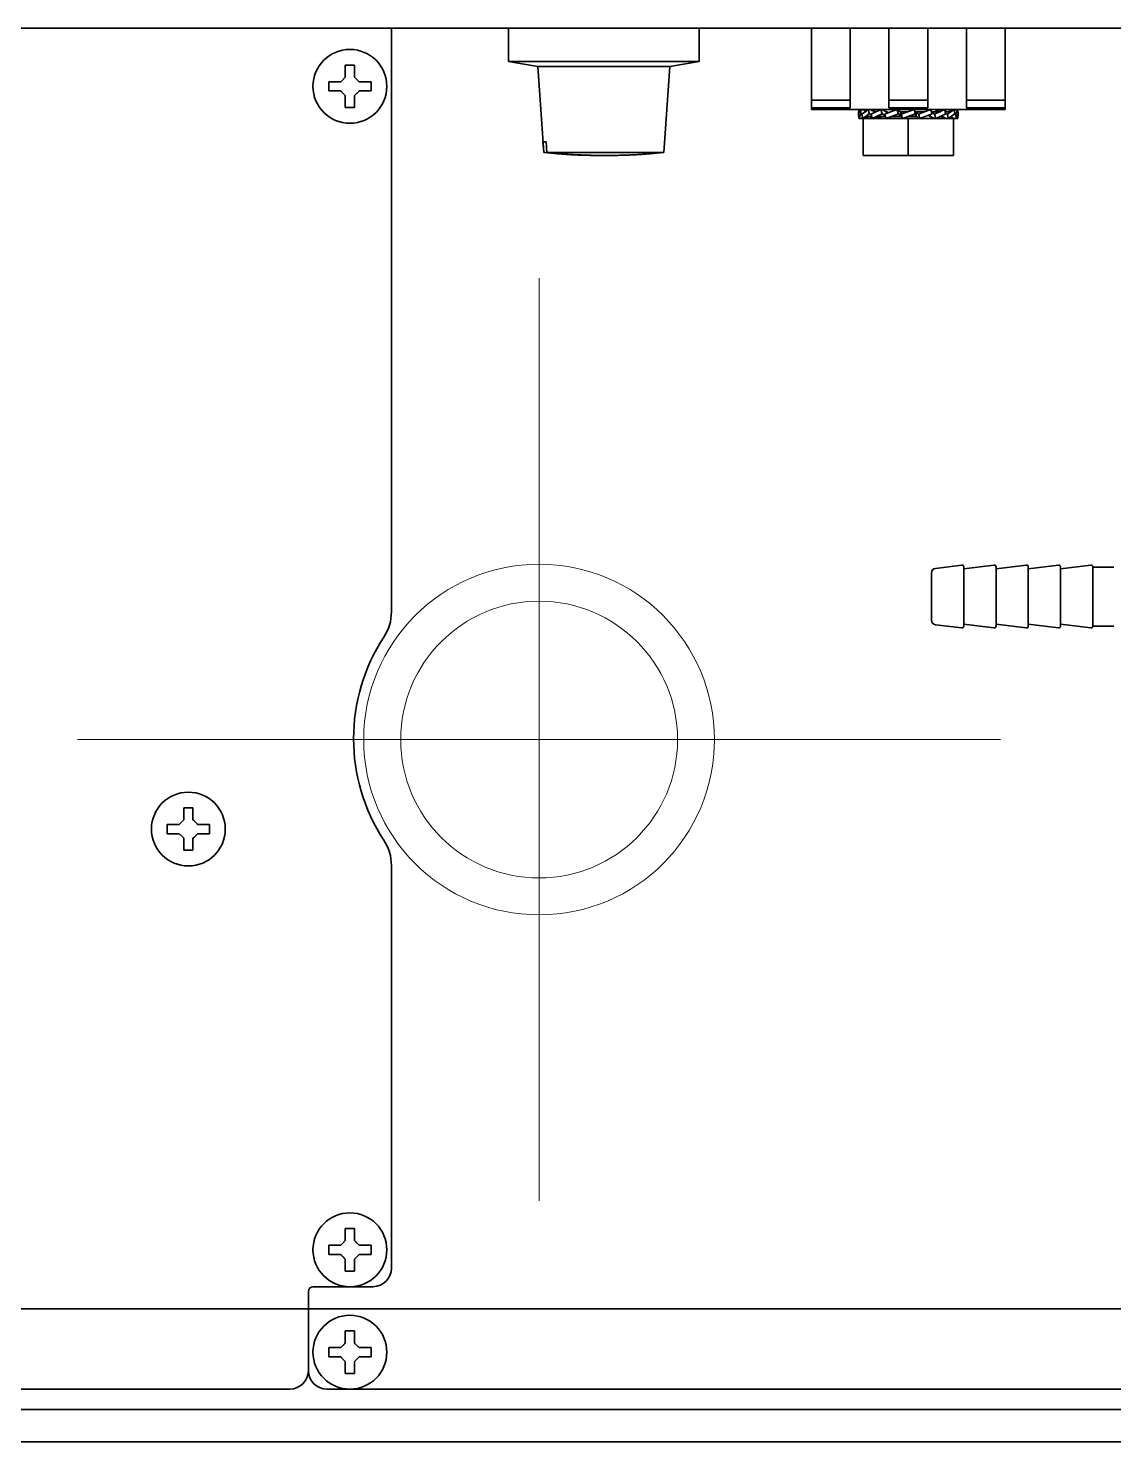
# Model space of a CAD drawing. Extents: x 6569 to 10251, y -294 to 3435.
# Drawn here: x 6787.3 to 6904.9, y 1270.8 to 1424 of the extents above; entities that cross this region are included whole.
import ezdxf

# ---------------------------------------------------------------- set-up
doc = ezdxf.new("R2010")
doc.units = 0
doc.header["$LTSCALE"] = 5
doc.layers.get('0').update_dxf_attribs({"linetype": 'CONTINUOUS', "lineweight": 0})
doc.layers.add('1', color=7, linetype='CONTINUOUS', true_color=0xffffff)

msp = doc.modelspace()

# ---------------------------------------------------------------- linework, layer by layer
at = {"color": 6}
for p, q in [((6842.66, 1396.93), (6842.66, 1296.93)), ((6792.66, 1346.93), (6892.66, 1346.93))]:
    msp.add_line(p, q, dxfattribs=at)
at = {"color": 7, "linetype": 'Continuous'}
for radius, start, end in [(19, 0, 180), (15, 0, 180), (19, 180, 0), (15, 180, 0)]:
    msp.add_arc((6842.66, 1346.93), radius, start, end, dxfattribs=at)
at = {"layer": '1', "color": 7, "linetype": 'Continuous', "lineweight": 35}
for p, q in [((6591.56, 1424.03), (7083.76, 1424.03)), ((6826.66, 1423.83), (6826.66, 1424.03)), ((6826.66, 1423.83), (6826.66, 1360.77)), ((6839.33, 1424.03), (6839.33, 1420.43)), ((6859.99, 1420.43), (6859.99, 1424.03)), ((6872.16, 1420.73), (6872.16, 1424.03)), ((6876.36, 1424.03), (6876.36, 1420.73)), ((6880.56, 1420.73), (6880.56, 1424.03)), ((6884.76, 1424.03), (6884.76, 1420.73)), ((6888.96, 1420.73), (6888.96, 1424.03)), ((6893.16, 1424.03), (6893.16, 1420.73)), ((6839.33, 1420.43), (6859.99, 1420.43)), ((6839.33, 1420.43), (6842.51, 1419.87)), ((6856.81, 1419.87), (6859.99, 1420.43)), ((6872.16, 1416.23), (6872.16, 1420.73)), ((6876.36, 1416.23), (6876.36, 1420.73)), ((6880.56, 1420.73), (6880.56, 1416.23)), ((6884.76, 1416.23), (6884.76, 1420.73)), ((6888.96, 1420.73), (6888.96, 1416.23)), ((6893.16, 1420.73), (6893.16, 1416.23)), ((6842.51, 1419.87), (6843.16, 1410.57)), ((6842.62, 1419.87), (6842.51, 1419.87)), ((6856.81, 1419.87), (6842.62, 1419.87)), ((6856.16, 1410.57), (6856.81, 1419.87)), ((6819.86, 1417.73), (6819.86, 1418.23)), ((6819.86, 1417.23), (6819.86, 1417.73)), ((6824.46, 1418.23), (6824.46, 1417.73)), ((6824.46, 1417.73), (6824.46, 1417.23)), ((6872.16, 1416.23), (6876.36, 1416.23)), ((6872.16, 1415.42), (6872.16, 1416.23)), ((6876.36, 1416.23), (6876.36, 1415.42)), ((6880.56, 1415.42), (6880.56, 1416.23)), ((6880.56, 1416.23), (6884.76, 1416.23)), ((6884.76, 1416.23), (6884.76, 1415.42)), ((6888.96, 1415.42), (6888.96, 1416.23)), ((6888.96, 1416.23), (6893.16, 1416.23)), ((6893.16, 1416.23), (6893.16, 1415.42)), ((6876.36, 1415.42), (6872.16, 1415.42)), ((6872.16, 1415.23), (6872.16, 1415.42)), ((6872.16, 1415.23), (6893.16, 1415.23)), ((6877.29, 1415.22), (6877.26, 1414.75)), ((6877.26, 1414.7), (6877.5, 1415.22)), ((6877.27, 1414.73), (6877.26, 1414.75)), ((6877.29, 1414.23), (6877.26, 1414.7)), ((6877.29, 1414.23), (6877.53, 1414.75)), ((6877.5, 1415.22), (6877.53, 1414.75)), ((6877.64, 1414.7), (6878.34, 1415.22)), ((6877.72, 1414.23), (6877.64, 1414.7)), ((6877.72, 1414.23), (6878.43, 1414.75)), ((6877.77, 1414.23), (6882.66, 1414.23)), ((6877.77, 1414.23), (6877.77, 1410.23)), ((6878.34, 1414.23), (6878.14, 1414.38)), ((6878.34, 1415.22), (6878.43, 1414.75)), ((6878.62, 1414.7), (6879.7, 1415.22)), ((6878.75, 1414.23), (6878.62, 1414.7)), ((6878.75, 1415.22), (6878.72, 1415.12)), ((6878.75, 1414.23), (6879.83, 1414.75)), ((6879.09, 1414.98), (6879.13, 1414.98)), ((6879.09, 1414.93), (6879.09, 1414.98)), ((6879.13, 1414.98), (6879.15, 1414.98)), ((6879.13, 1414.98), (6879.13, 1414.94)), ((6879.15, 1414.98), (6879.17, 1414.98)), ((6879.15, 1414.98), (6879.15, 1414.96)), ((6879.66, 1414.25), (6879.19, 1414.48)), ((6879.66, 1415.23), (6879.66, 1415.2)), ((6879.66, 1414.48), (6879.66, 1414.23)), ((6879.7, 1415.22), (6879.83, 1414.75)), ((6880.09, 1414.7), (6881.42, 1415.22)), ((6880.25, 1414.23), (6880.09, 1414.7)), ((6880.25, 1414.23), (6881.58, 1414.75)), ((6880.31, 1414.79), (6880.31, 1414.98)), ((6880.31, 1414.98), (6880.35, 1414.98)), ((6880.35, 1414.98), (6880.39, 1414.98)), ((6880.35, 1414.98), (6880.35, 1414.81)), ((6880.39, 1414.98), (6880.4, 1414.98)), ((6880.39, 1414.98), (6880.39, 1414.82)), ((6884.76, 1415.42), (6880.56, 1415.42)), ((6881.42, 1415.22), (6881.58, 1414.75)), ((6881.81, 1414.98), (6881.86, 1414.98)), ((6881.81, 1414.48), (6881.81, 1414.98)), ((6881.86, 1414.48), (6881.81, 1414.48)), ((6881.86, 1414.98), (6881.91, 1414.98)), ((6881.86, 1414.48), (6881.86, 1414.98)), ((6881.86, 1414.48), (6881.91, 1414.48)), ((6881.87, 1414.7), (6883.28, 1415.22)), ((6882.04, 1414.23), (6881.87, 1414.7)), ((6881.91, 1414.98), (6881.91, 1414.98)), ((6881.91, 1414.61), (6881.91, 1414.48)), ((6881.96, 1414.47), (6881.96, 1414.47)), ((6882.04, 1414.23), (6883.45, 1414.75)), ((6882.66, 1414.23), (6887.56, 1414.23)), ((6882.66, 1414.23), (6882.66, 1410.23)), ((6883.28, 1415.22), (6883.45, 1414.75)), ((6883.37, 1414.98), (6883.37, 1414.98)), ((6883.42, 1414.84), (6883.42, 1414.98)), ((6883.42, 1414.98), (6883.47, 1414.98)), ((6883.42, 1414.48), (6883.42, 1414.53)), ((6883.42, 1414.48), (6883.42, 1414.48)), ((6883.47, 1414.48), (6883.42, 1414.48)), ((6883.47, 1414.98), (6883.51, 1414.98)), ((6883.47, 1414.98), (6883.47, 1414.48)), ((6883.51, 1414.48), (6883.47, 1414.48)), ((6883.51, 1414.98), (6883.51, 1414.48)), ((6883.75, 1414.7), (6885.08, 1415.22)), ((6883.91, 1414.23), (6883.75, 1414.7)), ((6883.91, 1414.23), (6885.24, 1414.75)), ((6884.94, 1414.48), (6884.93, 1414.48)), ((6884.94, 1414.48), (6884.94, 1414.63)), ((6884.97, 1414.48), (6884.94, 1414.48)), ((6884.97, 1414.65), (6884.97, 1414.48)), ((6885.02, 1414.48), (6884.97, 1414.48)), ((6885.02, 1414.66), (6885.02, 1414.48)), ((6885.08, 1415.22), (6885.24, 1414.75)), ((6885.5, 1414.7), (6886.58, 1415.22)), ((6885.63, 1414.23), (6885.5, 1414.7)), ((6885.63, 1414.23), (6886.71, 1414.75)), ((6885.66, 1414.98), (6885.66, 1415.23)), ((6886.14, 1414.98), (6885.66, 1415.2)), ((6885.66, 1414.23), (6885.66, 1414.25)), ((6886.18, 1414.48), (6886.16, 1414.48)), ((6886.18, 1414.48), (6886.18, 1414.5)), ((6886.2, 1414.48), (6886.18, 1414.48)), ((6886.2, 1414.51), (6886.2, 1414.48)), ((6886.24, 1414.48), (6886.2, 1414.48)), ((6886.24, 1414.53), (6886.24, 1414.48)), ((6886.58, 1415.22), (6886.71, 1414.75)), ((6886.58, 1414.23), (6886.6, 1414.33)), ((6886.9, 1414.7), (6887.61, 1415.22)), ((6886.99, 1414.23), (6886.9, 1414.7)), ((6887.19, 1415.07), (6886.99, 1415.22)), ((6886.99, 1414.23), (6887.69, 1414.75)), ((6887.56, 1410.23), (6887.56, 1414.23)), ((6887.61, 1415.22), (6887.69, 1414.75)), ((6887.8, 1414.7), (6888.04, 1415.22)), ((6887.83, 1414.23), (6887.8, 1414.7)), ((6887.83, 1414.23), (6888.07, 1414.75)), ((6888.04, 1415.22), (6888.07, 1414.75)), ((6888.04, 1414.23), (6888.07, 1414.7)), ((6888.07, 1414.7), (6888.06, 1414.73)), ((6893.16, 1415.42), (6888.96, 1415.42)), ((6893.16, 1415.42), (6893.16, 1415.23)), ((6843.08, 1411.73), (6843.17, 1410.57)), ((6843.43, 1411.73), (6843.08, 1411.73)), ((6843.51, 1410.57), (6843.43, 1411.73)), ((6843.17, 1410.57), (6843.16, 1410.57)), ((6856.16, 1410.57), (6843.51, 1410.57)), ((6882.66, 1410.23), (6877.77, 1410.23)), ((6887.56, 1410.23), (6882.66, 1410.23)), ((6888.44, 1365.82), (6885.6, 1365.48)), ((6891.94, 1365.82), (6888.66, 1365.43)), ((6888.66, 1362.43), (6888.66, 1365.63)), ((6895.44, 1365.82), (6892.16, 1365.43)), ((6892.16, 1362.43), (6892.16, 1365.63)), ((6898.94, 1365.82), (6895.66, 1365.43)), ((6895.66, 1362.43), (6895.66, 1365.63)), ((6902.44, 1365.82), (6899.16, 1365.43)), ((6899.16, 1362.43), (6899.16, 1365.63)), ((6904.91, 1365.63), (6902.66, 1365.63)), ((6902.66, 1365.63), (6902.66, 1359.23)), ((6885.16, 1359.87), (6885.16, 1364.98)), ((6888.66, 1359.23), (6888.66, 1362.43)), ((6892.16, 1359.23), (6892.16, 1362.43)), ((6895.66, 1359.23), (6895.66, 1362.43)), ((6899.16, 1359.23), (6899.16, 1362.43)), ((6885.6, 1359.37), (6888.44, 1359.03)), ((6888.66, 1359.43), (6891.94, 1359.03)), ((6892.16, 1359.43), (6895.44, 1359.03)), ((6895.66, 1359.43), (6898.94, 1359.03)), ((6899.16, 1359.43), (6902.44, 1359.03)), ((6902.66, 1359.23), (6904.91, 1359.23)), ((6802.36, 1337.23), (6802.36, 1337.73)), ((6806.96, 1337.73), (6806.96, 1337.23)), ((6802.36, 1336.73), (6802.36, 1337.23)), ((6806.96, 1337.23), (6806.96, 1336.73)), ((6826.66, 1333.28), (6826.66, 1289.63)), ((6819.86, 1291.63), (6819.86, 1292.13)), ((6819.86, 1291.13), (6819.86, 1291.63)), ((6824.46, 1292.13), (6824.46, 1291.63)), ((6824.46, 1291.63), (6824.46, 1291.13)), ((6817.66, 1287.03), (6817.66, 1287.13)), ((6817.66, 1285.23), (6817.66, 1287.03)), ((6824.66, 1287.63), (6818.16, 1287.63)), ((6591.46, 1285.23), (6817.66, 1285.23)), ((6817.66, 1285.23), (6817.66, 1284.23)), ((6817.66, 1285.23), (6937.37, 1285.23)), ((6817.66, 1278.53), (6817.66, 1284.23)), ((6819.86, 1280.53), (6819.86, 1281.03)), ((6824.46, 1281.03), (6824.46, 1280.53)), ((6819.86, 1280.03), (6819.86, 1280.53)), ((6824.46, 1280.53), (6824.46, 1280.03)), ((6815.66, 1276.53), (6593.46, 1276.53)), ((7033.66, 1276.53), (6819.66, 1276.53)), ((6572.16, 1274.33), (7039.41, 1274.33)), ((7087.06, 1270.83), (6588.77, 1270.83))]:
    msp.add_line(p, q, dxfattribs=at)
for centre in [(6822.16, 1417.73), (6804.66, 1337.23), (6822.16, 1291.63), (6822.16, 1280.53)]:
    msp.add_circle(centre, 4, dxfattribs=at)
for centre, radius, start, end in [((6885.66, 1364.98), 0.5, 96.9365, 180), ((6888.46, 1365.63), 0.2, 0, 96.9365), ((6891.96, 1365.63), 0.2, 0, 96.9365), ((6895.46, 1365.63), 0.2, 0, 96.9365), ((6898.96, 1365.63), 0.2, 0, 96.9365), ((6902.46, 1365.63), 0.2, 0, 96.9365), ((6821.66, 1360.77), 5, 326.7884, 0), ((6885.66, 1359.87), 0.5, 180, 263.0635), ((6888.46, 1359.23), 0.2, 263.0635, 0), ((6891.96, 1359.23), 0.2, 263.0635, 0), ((6895.46, 1359.23), 0.2, 263.0635, 0), ((6898.96, 1359.23), 0.2, 263.0635, 0), ((6902.46, 1359.23), 0.2, 263.0635, 0), ((6842.66, 1347.03), 20.1, 146.7884, 213.2116), ((6821.66, 1333.28), 5, 0, 33.2116), ((6824.66, 1289.63), 2, 270, 0), ((6818.16, 1287.13), 0.5, 90, 180), ((6815.66, 1278.53), 2, 270, 0), ((6819.66, 1278.53), 2, 180, 270)]:
    msp.add_arc(centre, radius, start, end, dxfattribs=at)
for points, degree in [([(6821.16, 1418.23), (6821.19, 1418.25), (6821.24, 1418.3), (6821.31, 1418.37), (6821.38, 1418.44), (6821.45, 1418.51), (6821.52, 1418.58), (6821.59, 1418.65), (6821.64, 1418.7), (6821.66, 1418.73)], 3), ([(6821.66, 1418.73), (6821.66, 1418.78), (6821.66, 1418.89), (6821.66, 1419.05), (6821.66, 1419.21), (6821.66, 1419.36), (6821.66, 1419.52), (6821.66, 1419.67), (6821.66, 1419.84), (6821.66, 1419.96), (6821.66, 1420.03)], 3), ([(6821.66, 1420.03), (6821.83, 1420.03), (6822.16, 1420.03), (6822.5, 1420.03), (6822.66, 1420.03)], 3), ([(6822.66, 1418.73), (6822.69, 1418.7), (6822.74, 1418.65), (6822.82, 1418.58), (6822.89, 1418.5), (6822.96, 1418.43), (6823.03, 1418.36), (6823.1, 1418.3), (6823.14, 1418.25), (6823.16, 1418.23)], 3), ([(6821.16, 1417.23), (6821.11, 1417.23), (6821, 1417.23), (6820.84, 1417.23), (6820.68, 1417.23), (6820.53, 1417.23), (6820.37, 1417.23), (6820.22, 1417.23), (6820.05, 1417.23), (6819.93, 1417.23), (6819.86, 1417.23)], 3), ([(6821.66, 1416.73), (6821.64, 1416.75), (6821.59, 1416.8), (6821.51, 1416.88), (6821.44, 1416.95), (6821.37, 1417.02), (6821.3, 1417.09), (6821.23, 1417.16), (6821.19, 1417.2), (6821.16, 1417.23)], 3), ([(6823.16, 1417.23), (6823.14, 1417.2), (6823.09, 1417.15), (6823.02, 1417.08), (6822.95, 1417.01), (6822.88, 1416.94), (6822.81, 1416.87), (6822.74, 1416.8), (6822.69, 1416.75), (6822.66, 1416.73)], 3), ([(6823.16, 1418.23), (6823.22, 1418.23), (6823.33, 1418.23), (6823.49, 1418.23), (6823.65, 1418.23), (6823.8, 1418.23), (6823.95, 1418.23), (6824.11, 1418.23), (6824.28, 1418.23), (6824.4, 1418.23), (6824.46, 1418.23)], 3), ([(6822.66, 1416.73), (6822.66, 1416.67), (6822.66, 1416.56), (6822.66, 1416.4), (6822.66, 1416.24), (6822.66, 1416.09), (6822.66, 1415.94), (6822.66, 1415.78), (6822.66, 1415.61), (6822.66, 1415.49), (6822.66, 1415.43)], 3), ([(6822.66, 1415.43), (6822.5, 1415.43), (6822.16, 1415.43), (6821.83, 1415.43), (6821.66, 1415.43)], 3), ([(6881.81, 1414.48), (6881.5, 1414.48), (6881.19, 1414.48), (6880.88, 1414.48)], 3), ([(6881.91, 1414.48), (6881.91, 1414.52), (6881.91, 1414.55), (6881.91, 1414.59)], 3), ([(6881.93, 1414.98), (6882.16, 1414.98), (6882.39, 1414.98), (6882.62, 1414.98)], 3), ([(6881.93, 1414.55), (6881.93, 1414.51), (6881.93, 1414.45)], 2), ([(6883.4, 1414.48), (6883.17, 1414.48), (6882.94, 1414.48), (6882.71, 1414.48)], 3), ([(6883.4, 1414.9), (6883.39, 1414.95), (6883.4, 1415.01)], 2), ([(6883.41, 1414.98), (6883.41, 1414.94), (6883.41, 1414.9), (6883.41, 1414.86)], 3), ([(6883.53, 1414.98), (6883.84, 1414.98), (6884.14, 1414.98), (6884.45, 1414.98)], 3), ([(6856.16, 1410.57), (6855.9, 1410.54), (6855.39, 1410.49), (6854.69, 1410.43), (6854.05, 1410.38), (6853.46, 1410.34), (6852.91, 1410.31), (6852.41, 1410.29), (6851.96, 1410.27), (6851.55, 1410.26), (6851.18, 1410.25), (6850.85, 1410.24), (6850.57, 1410.24), (6850.32, 1410.23), (6850.08, 1410.23), (6849.84, 1410.23), (6849.59, 1410.23), (6849.36, 1410.23), (6849.11, 1410.24), (6848.82, 1410.24), (6848.49, 1410.25), (6848.13, 1410.26), (6847.71, 1410.27), (6847.26, 1410.29), (6846.76, 1410.31), (6846.22, 1410.34), (6845.63, 1410.38), (6844.98, 1410.43), (6844.28, 1410.49), (6843.78, 1410.54), (6843.51, 1410.57)], 3), ([(6804.16, 1338.23), (6804.16, 1338.28), (6804.16, 1338.39), (6804.16, 1338.55), (6804.16, 1338.71), (6804.16, 1338.86), (6804.16, 1339.02), (6804.16, 1339.17), (6804.16, 1339.34), (6804.16, 1339.46), (6804.16, 1339.53)], 3), ([(6804.16, 1339.53), (6804.33, 1339.53), (6804.66, 1339.53), (6805, 1339.53), (6805.16, 1339.53)], 3), ([(6803.66, 1337.73), (6803.69, 1337.75), (6803.74, 1337.8), (6803.81, 1337.87), (6803.88, 1337.94), (6803.95, 1338.01), (6804.02, 1338.08), (6804.09, 1338.15), (6804.14, 1338.2), (6804.16, 1338.23)], 3), ([(6805.16, 1338.23), (6805.19, 1338.2), (6805.24, 1338.15), (6805.32, 1338.08), (6805.39, 1338), (6805.46, 1337.93), (6805.53, 1337.86), (6805.6, 1337.8), (6805.64, 1337.75), (6805.66, 1337.73)], 3), ([(6805.66, 1337.73), (6805.72, 1337.73), (6805.83, 1337.73), (6805.99, 1337.73), (6806.15, 1337.73), (6806.3, 1337.73), (6806.45, 1337.73), (6806.61, 1337.73), (6806.78, 1337.73), (6806.9, 1337.73), (6806.96, 1337.73)], 3), ([(6803.66, 1336.73), (6803.61, 1336.73), (6803.5, 1336.73), (6803.34, 1336.73), (6803.18, 1336.73), (6803.03, 1336.73), (6802.87, 1336.73), (6802.72, 1336.73), (6802.55, 1336.73), (6802.43, 1336.73), (6802.36, 1336.73)], 3), ([(6804.16, 1336.23), (6804.14, 1336.25), (6804.09, 1336.3), (6804.01, 1336.38), (6803.94, 1336.45), (6803.87, 1336.52), (6803.8, 1336.59), (6803.73, 1336.66), (6803.69, 1336.7), (6803.66, 1336.73)], 3), ([(6805.66, 1336.73), (6805.64, 1336.7), (6805.59, 1336.65), (6805.52, 1336.58), (6805.45, 1336.51), (6805.38, 1336.44), (6805.31, 1336.37), (6805.24, 1336.3), (6805.19, 1336.25), (6805.16, 1336.23)], 3), ([(6805.16, 1336.23), (6805.16, 1336.17), (6805.16, 1336.06), (6805.16, 1335.9), (6805.16, 1335.74), (6805.16, 1335.59), (6805.16, 1335.44), (6805.16, 1335.28), (6805.16, 1335.11), (6805.16, 1334.99), (6805.16, 1334.93)], 3), ([(6805.16, 1334.93), (6805, 1334.93), (6804.66, 1334.93), (6804.33, 1334.93), (6804.16, 1334.93)], 3), ([(6821.66, 1292.63), (6821.66, 1292.68), (6821.66, 1292.79), (6821.66, 1292.95), (6821.66, 1293.11), (6821.66, 1293.26), (6821.66, 1293.42), (6821.66, 1293.57), (6821.66, 1293.74), (6821.66, 1293.86), (6821.66, 1293.93)], 3), ([(6821.66, 1293.93), (6821.83, 1293.93), (6822.16, 1293.93), (6822.5, 1293.93), (6822.66, 1293.93)], 3), ([(6821.16, 1292.13), (6821.19, 1292.15), (6821.24, 1292.2), (6821.31, 1292.27), (6821.38, 1292.34), (6821.45, 1292.41), (6821.52, 1292.48), (6821.59, 1292.55), (6821.64, 1292.6), (6821.66, 1292.63)], 3), ([(6822.66, 1292.63), (6822.69, 1292.6), (6822.74, 1292.55), (6822.82, 1292.48), (6822.89, 1292.4), (6822.96, 1292.33), (6823.03, 1292.26), (6823.1, 1292.2), (6823.14, 1292.15), (6823.16, 1292.13)], 3), ([(6823.16, 1292.13), (6823.22, 1292.13), (6823.33, 1292.13), (6823.49, 1292.13), (6823.65, 1292.13), (6823.8, 1292.13), (6823.95, 1292.13), (6824.11, 1292.13), (6824.28, 1292.13), (6824.4, 1292.13), (6824.46, 1292.13)], 3), ([(6821.16, 1291.13), (6821.11, 1291.13), (6821, 1291.13), (6820.84, 1291.13), (6820.68, 1291.13), (6820.53, 1291.13), (6820.37, 1291.13), (6820.22, 1291.13), (6820.05, 1291.13), (6819.93, 1291.13), (6819.86, 1291.13)], 3), ([(6821.66, 1290.63), (6821.64, 1290.65), (6821.59, 1290.7), (6821.51, 1290.78), (6821.44, 1290.85), (6821.37, 1290.92), (6821.3, 1290.99), (6821.23, 1291.06), (6821.19, 1291.1), (6821.16, 1291.13)], 3), ([(6823.16, 1291.13), (6823.14, 1291.1), (6823.09, 1291.05), (6823.02, 1290.98), (6822.95, 1290.91), (6822.88, 1290.84), (6822.81, 1290.77), (6822.74, 1290.7), (6822.69, 1290.65), (6822.66, 1290.63)], 3), ([(6822.66, 1290.63), (6822.66, 1290.57), (6822.66, 1290.46), (6822.66, 1290.3), (6822.66, 1290.14), (6822.66, 1289.99), (6822.66, 1289.84), (6822.66, 1289.68), (6822.66, 1289.51), (6822.66, 1289.39), (6822.66, 1289.33)], 3), ([(6822.66, 1289.33), (6822.5, 1289.33), (6822.16, 1289.33), (6821.83, 1289.33), (6821.66, 1289.33)], 3), ([(6821.66, 1281.53), (6821.66, 1281.58), (6821.66, 1281.69), (6821.66, 1281.85), (6821.66, 1282.01), (6821.66, 1282.16), (6821.66, 1282.32), (6821.66, 1282.47), (6821.66, 1282.64), (6821.66, 1282.76), (6821.66, 1282.83)], 3), ([(6821.66, 1282.83), (6821.83, 1282.83), (6822.16, 1282.83), (6822.5, 1282.83), (6822.66, 1282.83)], 3), ([(6821.16, 1281.03), (6821.19, 1281.05), (6821.24, 1281.1), (6821.31, 1281.17), (6821.38, 1281.24), (6821.45, 1281.31), (6821.52, 1281.38), (6821.59, 1281.45), (6821.64, 1281.5), (6821.66, 1281.53)], 3), ([(6822.66, 1281.53), (6822.69, 1281.5), (6822.74, 1281.45), (6822.82, 1281.38), (6822.89, 1281.3), (6822.96, 1281.23), (6823.03, 1281.16), (6823.1, 1281.1), (6823.14, 1281.05), (6823.16, 1281.03)], 3), ([(6823.16, 1281.03), (6823.22, 1281.03), (6823.33, 1281.03), (6823.49, 1281.03), (6823.65, 1281.03), (6823.8, 1281.03), (6823.95, 1281.03), (6824.11, 1281.03), (6824.28, 1281.03), (6824.4, 1281.03), (6824.46, 1281.03)], 3), ([(6821.16, 1280.03), (6821.11, 1280.03), (6821, 1280.03), (6820.84, 1280.03), (6820.68, 1280.03), (6820.53, 1280.03), (6820.37, 1280.03), (6820.22, 1280.03), (6820.05, 1280.03), (6819.93, 1280.03), (6819.86, 1280.03)], 3), ([(6821.66, 1279.53), (6821.64, 1279.55), (6821.59, 1279.6), (6821.51, 1279.68), (6821.44, 1279.75), (6821.37, 1279.82), (6821.3, 1279.89), (6821.23, 1279.96), (6821.19, 1280), (6821.16, 1280.03)], 3), ([(6823.16, 1280.03), (6823.14, 1280), (6823.09, 1279.95), (6823.02, 1279.88), (6822.95, 1279.81), (6822.88, 1279.74), (6822.81, 1279.67), (6822.74, 1279.6), (6822.69, 1279.55), (6822.66, 1279.53)], 3), ([(6822.66, 1279.53), (6822.66, 1279.47), (6822.66, 1279.36), (6822.66, 1279.2), (6822.66, 1279.04), (6822.66, 1278.89), (6822.66, 1278.74), (6822.66, 1278.58), (6822.66, 1278.41), (6822.66, 1278.29), (6822.66, 1278.23)], 3), ([(6822.66, 1278.23), (6822.5, 1278.23), (6822.16, 1278.23), (6821.83, 1278.23), (6821.66, 1278.23)], 3)]:
    msp.add_open_spline(points, degree=degree, dxfattribs=at)
for points, knots in [([(6822.66, 1420.03), (6822.66, 1419.82), (6822.66, 1419.61), (6822.66, 1419.29), (6822.66, 1419.18), (6822.66, 1418.95), (6822.66, 1418.84), (6822.66, 1418.73)], [0, 0, 0, 0, 0.5, 0.5, 0.75, 0.75, 1, 1, 1, 1]), ([(6819.86, 1418.23), (6820.07, 1418.23), (6820.28, 1418.23), (6820.6, 1418.23), (6820.71, 1418.23), (6820.94, 1418.23), (6821.05, 1418.23), (6821.16, 1418.23)], [0, 0, 0, 0, 0.5, 0.5, 0.75, 0.75, 1, 1, 1, 1]), ([(6824.46, 1417.23), (6824.26, 1417.23), (6824.05, 1417.23), (6823.73, 1417.23), (6823.62, 1417.23), (6823.39, 1417.23), (6823.28, 1417.23), (6823.16, 1417.23)], [0, 0, 0, 0, 0.5, 0.5, 0.75, 0.75, 1, 1, 1, 1]), ([(6821.66, 1415.43), (6821.66, 1415.63), (6821.66, 1415.84), (6821.66, 1416.16), (6821.66, 1416.27), (6821.66, 1416.5), (6821.66, 1416.61), (6821.66, 1416.73)], [0, 0, 0, 0, 0.5, 0.5, 0.75, 0.75, 1, 1, 1, 1]), ([(6877.29, 1415.22), (6877.34, 1415.22), (6877.41, 1415.21), (6877.47, 1415.2), (6877.49, 1415.19)], [0, 0, 0, 0, 0.71559, 1, 1, 1, 1]), ([(6877.7, 1414.34), (6877.69, 1414.34), (6877.67, 1414.32), (6877.62, 1414.31), (6877.57, 1414.28), (6877.5, 1414.26), (6877.42, 1414.24), (6877.34, 1414.23), (6877.29, 1414.23)], [0, 0, 0, 0, 0.077182, 0.230985, 0.384788, 0.538591, 0.692394, 1, 1, 1, 1]), ([(6877.5, 1415.22), (6877.56, 1415.22), (6877.66, 1415.21), (6877.84, 1415.16), (6877.98, 1415.09), (6878.07, 1415.05), (6878.1, 1415.04)], [0, 0, 0, 0, 0.207283, 0.414565, 0.82913, 1, 1, 1, 1]), ([(6877.72, 1414.26), (6877.7, 1414.26), (6877.63, 1414.24), (6877.56, 1414.23), (6877.5, 1414.23)], [0, 0, 0, 0, 0.306406, 1, 1, 1, 1]), ([(6877.53, 1414.75), (6877.55, 1414.75), (6877.57, 1414.74), (6877.61, 1414.73), (6877.63, 1414.72), (6877.65, 1414.72), (6877.65, 1414.72)], [0, 0, 0, 0, 0.487503, 0.731255, 0.975007, 1, 1, 1, 1]), ([(6877.72, 1415.22), (6877.77, 1415.22), (6877.85, 1415.21), (6877.99, 1415.16), (6878.08, 1415.1), (6878.13, 1415.07), (6878.14, 1415.07)], [0, 0, 0, 0, 0.238843, 0.477686, 0.955371, 1, 1, 1, 1]), ([(6878.34, 1414.48), (6878.33, 1414.48), (6878.32, 1414.47), (6878.29, 1414.46), (6878.26, 1414.45), (6878.23, 1414.44), (6878.18, 1414.41), (6878.12, 1414.38), (6878.06, 1414.34), (6878, 1414.31), (6877.96, 1414.28), (6877.9, 1414.26), (6877.83, 1414.24), (6877.77, 1414.23), (6877.72, 1414.23)], [0, 0, 0, 0, 0.108017, 0.17173, 0.235443, 0.299156, 0.362869, 0.490295, 0.617721, 0.681435, 0.745148, 0.808861, 0.872574, 1, 1, 1, 1]), ([(6878.34, 1415.22), (6878.39, 1415.22), (6878.48, 1415.21), (6878.65, 1415.16), (6878.83, 1415.08), (6878.97, 1415.01), (6879.06, 1414.98), (6879.08, 1414.98), (6879.09, 1414.98)], [0, 0, 0, 0, 0.127488, 0.254976, 0.509951, 0.764927, 0.892415, 1, 1, 1, 1]), ([(6878.72, 1414.33), (6878.72, 1414.33), (6878.7, 1414.32), (6878.66, 1414.31), (6878.6, 1414.28), (6878.54, 1414.26), (6878.46, 1414.24), (6878.39, 1414.23), (6878.34, 1414.23)], [0, 0, 0, 0, 0.01823, 0.181859, 0.345487, 0.509115, 0.672743, 1, 1, 1, 1]), ([(6878.68, 1414.48), (6878.57, 1414.48), (6878.46, 1414.48), (6878.35, 1414.48), (6878.35, 1414.48), (6878.35, 1414.48)], [0, 0, 0, 0, 0.994473, 0.994473, 1, 1, 1, 1]), ([(6878.43, 1414.75), (6878.44, 1414.75), (6878.46, 1414.74), (6878.49, 1414.73), (6878.52, 1414.72), (6878.56, 1414.7), (6878.59, 1414.68), (6878.62, 1414.67), (6878.63, 1414.66)], [0, 0, 0, 0, 0.282129, 0.423194, 0.564259, 0.705323, 0.846388, 1, 1, 1, 1]), ([(6878.75, 1415.22), (6878.79, 1415.22), (6878.85, 1415.21), (6878.94, 1415.16), (6879.02, 1415.08), (6879.09, 1415.01), (6879.14, 1414.98), (6879.15, 1414.98), (6879.16, 1414.98)], [0, 0, 0, 0, 0.127488, 0.254976, 0.509951, 0.764927, 0.892415, 1, 1, 1, 1]), ([(6880.17, 1414.48), (6879.83, 1414.48), (6879.5, 1414.48), (6879.16, 1414.48), (6879.16, 1414.48), (6879.16, 1414.48)], [0, 0, 0, 0, 0.99717, 0.99717, 1, 1, 1, 1]), ([(6879.7, 1415.22), (6879.73, 1415.22), (6879.81, 1415.21), (6879.94, 1415.16), (6880.1, 1415.08), (6880.22, 1415.01), (6880.28, 1414.98), (6880.3, 1414.98), (6880.31, 1414.98)], [0, 0, 0, 0, 0.127488, 0.254976, 0.509951, 0.764927, 0.892415, 1, 1, 1, 1]), ([(6879.83, 1414.75), (6879.84, 1414.75), (6879.85, 1414.74), (6879.88, 1414.73), (6879.9, 1414.72), (6879.92, 1414.7), (6879.96, 1414.68), (6880.01, 1414.64), (6880.06, 1414.59), (6880.1, 1414.56), (6880.13, 1414.54), (6880.15, 1414.53), (6880.15, 1414.52)], [0, 0, 0, 0, 0.161417, 0.242125, 0.322833, 0.403542, 0.48425, 0.645666, 0.807083, 0.887791, 0.9685, 1, 1, 1, 1]), ([(6881.42, 1415.22), (6881.43, 1415.22), (6881.48, 1415.21), (6881.57, 1415.16), (6881.67, 1415.08), (6881.75, 1415.01), (6881.8, 1414.98), (6881.81, 1414.98), (6881.81, 1414.98)], [0, 0, 0, 0, 0.125, 0.25, 0.5, 0.75, 0.875, 1, 1, 1, 1]), ([(6881.58, 1414.75), (6881.58, 1414.75), (6881.59, 1414.74), (6881.6, 1414.73), (6881.61, 1414.72), (6881.62, 1414.7), (6881.64, 1414.68), (6881.66, 1414.64), (6881.69, 1414.59), (6881.71, 1414.56), (6881.73, 1414.53), (6881.74, 1414.51), (6881.77, 1414.49), (6881.79, 1414.48), (6881.81, 1414.48), (6881.81, 1414.48), (6881.81, 1414.48)], [0, 0, 0, 0, 0.124803, 0.187204, 0.249605, 0.312006, 0.374408, 0.49921, 0.624013, 0.686414, 0.748815, 0.811217, 0.873618, 0.99842, 0.99842, 1, 1, 1, 1]), ([(6881.9, 1414.91), (6881.9, 1414.88), (6881.88, 1414.81), (6881.88, 1414.74), (6881.88, 1414.71), (6881.87, 1414.7), (6881.87, 1414.7)], [0, 0, 0, 0, 0.309726, 0.654863, 0.827431, 1, 1, 1, 1]), ([(6881.91, 1414.48), (6881.91, 1414.48), (6881.92, 1414.47), (6881.92, 1414.46), (6881.93, 1414.45), (6881.94, 1414.44), (6881.95, 1414.41), (6881.96, 1414.38), (6881.98, 1414.34), (6882, 1414.31), (6882.02, 1414.28), (6882.03, 1414.26), (6882.04, 1414.24), (6882.04, 1414.23), (6882.04, 1414.23)], [0, 0, 0, 0, 0.10804, 0.171933, 0.235826, 0.299718, 0.363611, 0.491397, 0.619183, 0.683075, 0.746968, 0.810861, 0.874754, 1, 1, 1, 1]), ([(6883.28, 1415.22), (6883.28, 1415.22), (6883.29, 1415.21), (6883.32, 1415.16), (6883.37, 1415.08), (6883.4, 1415.01), (6883.41, 1414.98), (6883.41, 1414.98), (6883.41, 1414.98)], [0, 0, 0, 0, 0.122579, 0.250784, 0.507194, 0.763605, 0.89181, 1, 1, 1, 1]), ([(6883.45, 1414.75), (6883.45, 1414.75), (6883.45, 1414.74), (6883.45, 1414.73), (6883.45, 1414.72), (6883.45, 1414.7), (6883.45, 1414.68), (6883.44, 1414.64), (6883.44, 1414.59), (6883.43, 1414.56), (6883.43, 1414.53), (6883.42, 1414.51), (6883.42, 1414.49), (6883.41, 1414.48), (6883.41, 1414.48), (6883.41, 1414.48), (6883.41, 1414.48)], [0, 0, 0, 0, 0.117532, 0.180528, 0.243523, 0.306518, 0.369514, 0.495505, 0.621496, 0.684491, 0.747487, 0.810482, 0.873478, 0.999468, 0.999468, 1, 1, 1, 1]), ([(6883.51, 1414.98), (6883.52, 1414.98), (6883.52, 1414.98), (6883.53, 1414.98), (6883.57, 1414.96), (6883.62, 1414.91), (6883.66, 1414.81), (6883.71, 1414.74), (6883.74, 1414.71), (6883.75, 1414.7), (6883.75, 1414.7)], [0, 0, 0, 0, 0.002395, 0.002395, 0.127096, 0.251797, 0.501198, 0.750599, 0.875299, 1, 1, 1, 1]), ([(6883.52, 1414.48), (6883.52, 1414.48), (6883.53, 1414.47), (6883.55, 1414.46), (6883.57, 1414.45), (6883.59, 1414.44), (6883.62, 1414.41), (6883.66, 1414.38), (6883.71, 1414.34), (6883.75, 1414.31), (6883.79, 1414.28), (6883.82, 1414.26), (6883.86, 1414.24), (6883.89, 1414.23), (6883.91, 1414.23)], [0, 0, 0, 0, 0.107987, 0.171702, 0.235417, 0.299133, 0.362848, 0.490278, 0.617709, 0.681424, 0.745139, 0.808854, 0.87257, 1, 1, 1, 1]), ([(6885.02, 1414.48), (6885.03, 1414.48), (6885.04, 1414.47), (6885.07, 1414.46), (6885.1, 1414.45), (6885.13, 1414.44), (6885.17, 1414.41), (6885.24, 1414.38), (6885.31, 1414.34), (6885.37, 1414.31), (6885.42, 1414.28), (6885.47, 1414.26), (6885.54, 1414.24), (6885.59, 1414.23), (6885.63, 1414.23)], [0, 0, 0, 0, 0.108017, 0.17173, 0.235443, 0.299156, 0.362869, 0.490295, 0.617722, 0.681435, 0.745148, 0.808861, 0.872574, 1, 1, 1, 1]), ([(6885.16, 1414.98), (6885.49, 1414.98), (6885.83, 1414.98), (6886.16, 1414.98), (6886.17, 1414.98), (6886.17, 1414.98)], [0, 0, 0, 0, 0.997163, 0.997163, 1, 1, 1, 1]), ([(6885.2, 1414.91), (6885.25, 1414.88), (6885.33, 1414.81), (6885.42, 1414.74), (6885.47, 1414.71), (6885.49, 1414.7), (6885.5, 1414.7)], [0, 0, 0, 0, 0.313424, 0.656712, 0.828356, 1, 1, 1, 1]), ([(6886.17, 1414.48), (6886.17, 1414.48), (6886.19, 1414.47), (6886.21, 1414.46), (6886.23, 1414.45), (6886.25, 1414.44), (6886.27, 1414.41), (6886.31, 1414.38), (6886.35, 1414.34), (6886.39, 1414.31), (6886.42, 1414.28), (6886.45, 1414.26), (6886.5, 1414.24), (6886.54, 1414.23), (6886.58, 1414.23)], [0, 0, 0, 0, 0.107987, 0.171702, 0.235417, 0.299132, 0.362848, 0.490278, 0.617709, 0.681424, 0.745139, 0.808854, 0.87257, 1, 1, 1, 1]), ([(6886.24, 1414.48), (6886.25, 1414.48), (6886.27, 1414.47), (6886.3, 1414.46), (6886.33, 1414.45), (6886.37, 1414.44), (6886.43, 1414.41), (6886.5, 1414.38), (6886.59, 1414.34), (6886.66, 1414.31), (6886.72, 1414.28), (6886.79, 1414.26), (6886.87, 1414.24), (6886.94, 1414.23), (6886.99, 1414.23)], [0, 0, 0, 0, 0.107987, 0.171702, 0.235417, 0.299133, 0.362848, 0.490278, 0.617709, 0.681424, 0.745139, 0.808854, 0.87257, 1, 1, 1, 1]), ([(6886.99, 1415.22), (6886.94, 1415.22), (6886.85, 1415.21), (6886.72, 1415.17), (6886.64, 1415.14), (6886.6, 1415.12)], [0, 0, 0, 0, 0.327758, 0.655516, 1, 1, 1, 1]), ([(6886.64, 1414.98), (6886.76, 1414.98), (6886.87, 1414.98), (6886.98, 1414.98), (6886.98, 1414.98), (6886.98, 1414.98)], [0, 0, 0, 0, 0.994462, 0.994462, 1, 1, 1, 1]), ([(6886.69, 1414.79), (6886.71, 1414.79), (6886.72, 1414.78), (6886.75, 1414.77), (6886.76, 1414.76), (6886.79, 1414.74), (6886.8, 1414.74), (6886.83, 1414.72), (6886.84, 1414.72), (6886.86, 1414.71), (6886.87, 1414.71), (6886.89, 1414.71), (6886.89, 1414.7), (6886.9, 1414.7)], [0, 0, 0, 0, 0.18591, 0.18591, 0.389433, 0.389433, 0.592955, 0.592955, 0.796478, 0.796478, 0.898239, 0.898239, 1, 1, 1, 1]), ([(6887.61, 1415.22), (6887.56, 1415.22), (6887.48, 1415.21), (6887.34, 1415.16), (6887.2, 1415.08), (6887.09, 1415.01), (6887.02, 1414.98), (6886.99, 1414.98), (6886.99, 1414.98)], [0, 0, 0, 0, 0.127488, 0.254976, 0.509951, 0.764927, 0.892415, 1, 1, 1, 1]), ([(6887.19, 1414.38), (6887.2, 1414.38), (6887.23, 1414.36), (6887.27, 1414.34), (6887.33, 1414.31), (6887.37, 1414.28), (6887.42, 1414.26), (6887.5, 1414.24), (6887.56, 1414.23), (6887.61, 1414.23)], [0, 0, 0, 0, 0.042962, 0.282221, 0.401851, 0.521481, 0.641111, 0.76074, 1, 1, 1, 1]), ([(6887.23, 1414.41), (6887.25, 1414.4), (6887.31, 1414.37), (6887.4, 1414.34), (6887.47, 1414.31), (6887.54, 1414.28), (6887.6, 1414.26), (6887.7, 1414.24), (6887.77, 1414.23), (6887.83, 1414.23)], [0, 0, 0, 0, 0.172509, 0.379382, 0.482818, 0.586255, 0.689691, 0.793127, 1, 1, 1, 1]), ([(6887.83, 1415.22), (6887.77, 1415.22), (6887.7, 1415.21), (6887.63, 1415.19), (6887.61, 1415.19)], [0, 0, 0, 0, 0.695175, 1, 1, 1, 1]), ([(6888.04, 1415.22), (6887.99, 1415.22), (6887.89, 1415.21), (6887.75, 1415.17), (6887.67, 1415.13), (6887.63, 1415.11)], [0, 0, 0, 0, 0.307081, 0.614163, 1, 1, 1, 1]), ([(6887.68, 1414.73), (6887.69, 1414.73), (6887.69, 1414.73), (6887.71, 1414.72), (6887.73, 1414.72), (6887.75, 1414.71), (6887.76, 1414.71), (6887.78, 1414.71), (6887.79, 1414.7), (6887.8, 1414.7)], [0, 0, 0, 0, 0.098497, 0.098497, 0.549248, 0.549248, 0.774624, 0.774624, 1, 1, 1, 1]), ([(6887.84, 1414.26), (6887.86, 1414.26), (6887.92, 1414.24), (6887.99, 1414.23), (6888.04, 1414.23)], [0, 0, 0, 0, 0.283853, 1, 1, 1, 1]), ([(6843.17, 1410.57), (6843.43, 1410.54), (6843.94, 1410.49), (6844.63, 1410.43), (6845.28, 1410.38), (6845.87, 1410.34), (6846.42, 1410.31), (6846.91, 1410.29), (6847.37, 1410.27), (6847.78, 1410.26), (6848.15, 1410.25), (6848.47, 1410.24), (6848.76, 1410.24), (6849.01, 1410.23), (6849.18, 1410.23), (6849.28, 1410.23), (6849.29, 1410.23)], [0, 0, 0, 0, 0.075927, 0.151855, 0.227782, 0.303709, 0.379636, 0.455564, 0.531491, 0.607418, 0.683345, 0.759273, 0.8352, 0.911127, 0.987054, 1, 1, 1, 1]), ([(6805.16, 1339.53), (6805.16, 1339.32), (6805.16, 1339.11), (6805.16, 1338.79), (6805.16, 1338.68), (6805.16, 1338.45), (6805.16, 1338.34), (6805.16, 1338.23)], [0, 0, 0, 0, 0.5, 0.5, 0.75, 0.75, 1, 1, 1, 1]), ([(6802.36, 1337.73), (6802.57, 1337.73), (6802.78, 1337.73), (6803.1, 1337.73), (6803.21, 1337.73), (6803.44, 1337.73), (6803.55, 1337.73), (6803.66, 1337.73)], [0, 0, 0, 0, 0.5, 0.5, 0.75, 0.75, 1, 1, 1, 1]), ([(6804.16, 1334.93), (6804.16, 1335.13), (6804.16, 1335.34), (6804.16, 1335.66), (6804.16, 1335.77), (6804.16, 1336), (6804.16, 1336.11), (6804.16, 1336.23)], [0, 0, 0, 0, 0.5, 0.5, 0.75, 0.75, 1, 1, 1, 1]), ([(6806.96, 1336.73), (6806.76, 1336.73), (6806.55, 1336.73), (6806.23, 1336.73), (6806.12, 1336.73), (6805.89, 1336.73), (6805.78, 1336.73), (6805.66, 1336.73)], [0, 0, 0, 0, 0.5, 0.5, 0.75, 0.75, 1, 1, 1, 1]), ([(6822.66, 1293.93), (6822.66, 1293.72), (6822.66, 1293.51), (6822.66, 1293.19), (6822.66, 1293.08), (6822.66, 1292.85), (6822.66, 1292.74), (6822.66, 1292.63)], [0, 0, 0, 0, 0.5, 0.5, 0.75, 0.75, 1, 1, 1, 1]), ([(6819.86, 1292.13), (6820.07, 1292.13), (6820.28, 1292.13), (6820.6, 1292.13), (6820.71, 1292.13), (6820.94, 1292.13), (6821.05, 1292.13), (6821.16, 1292.13)], [0, 0, 0, 0, 0.5, 0.5, 0.75, 0.75, 1, 1, 1, 1]), ([(6821.66, 1289.33), (6821.66, 1289.53), (6821.66, 1289.74), (6821.66, 1290.06), (6821.66, 1290.17), (6821.66, 1290.4), (6821.66, 1290.51), (6821.66, 1290.63)], [0, 0, 0, 0, 0.5, 0.5, 0.75, 0.75, 1, 1, 1, 1]), ([(6824.46, 1291.13), (6824.26, 1291.13), (6824.05, 1291.13), (6823.73, 1291.13), (6823.62, 1291.13), (6823.39, 1291.13), (6823.28, 1291.13), (6823.16, 1291.13)], [0, 0, 0, 0, 0.5, 0.5, 0.75, 0.75, 1, 1, 1, 1]), ([(6822.66, 1282.83), (6822.66, 1282.62), (6822.66, 1282.41), (6822.66, 1282.09), (6822.66, 1281.98), (6822.66, 1281.75), (6822.66, 1281.64), (6822.66, 1281.53)], [0, 0, 0, 0, 0.5, 0.5, 0.75, 0.75, 1, 1, 1, 1]), ([(6819.86, 1281.03), (6820.07, 1281.03), (6820.28, 1281.03), (6820.6, 1281.03), (6820.71, 1281.03), (6820.94, 1281.03), (6821.05, 1281.03), (6821.16, 1281.03)], [0, 0, 0, 0, 0.5, 0.5, 0.75, 0.75, 1, 1, 1, 1]), ([(6821.66, 1278.23), (6821.66, 1278.43), (6821.66, 1278.64), (6821.66, 1278.96), (6821.66, 1279.07), (6821.66, 1279.3), (6821.66, 1279.41), (6821.66, 1279.53)], [0, 0, 0, 0, 0.5, 0.5, 0.75, 0.75, 1, 1, 1, 1]), ([(6824.46, 1280.03), (6824.26, 1280.03), (6824.05, 1280.03), (6823.73, 1280.03), (6823.62, 1280.03), (6823.39, 1280.03), (6823.28, 1280.03), (6823.16, 1280.03)], [0, 0, 0, 0, 0.5, 0.5, 0.75, 0.75, 1, 1, 1, 1])]:
    msp.add_open_spline(points, degree=3, knots=knots, dxfattribs=at)

doc.saveas('drawing.dxf')
